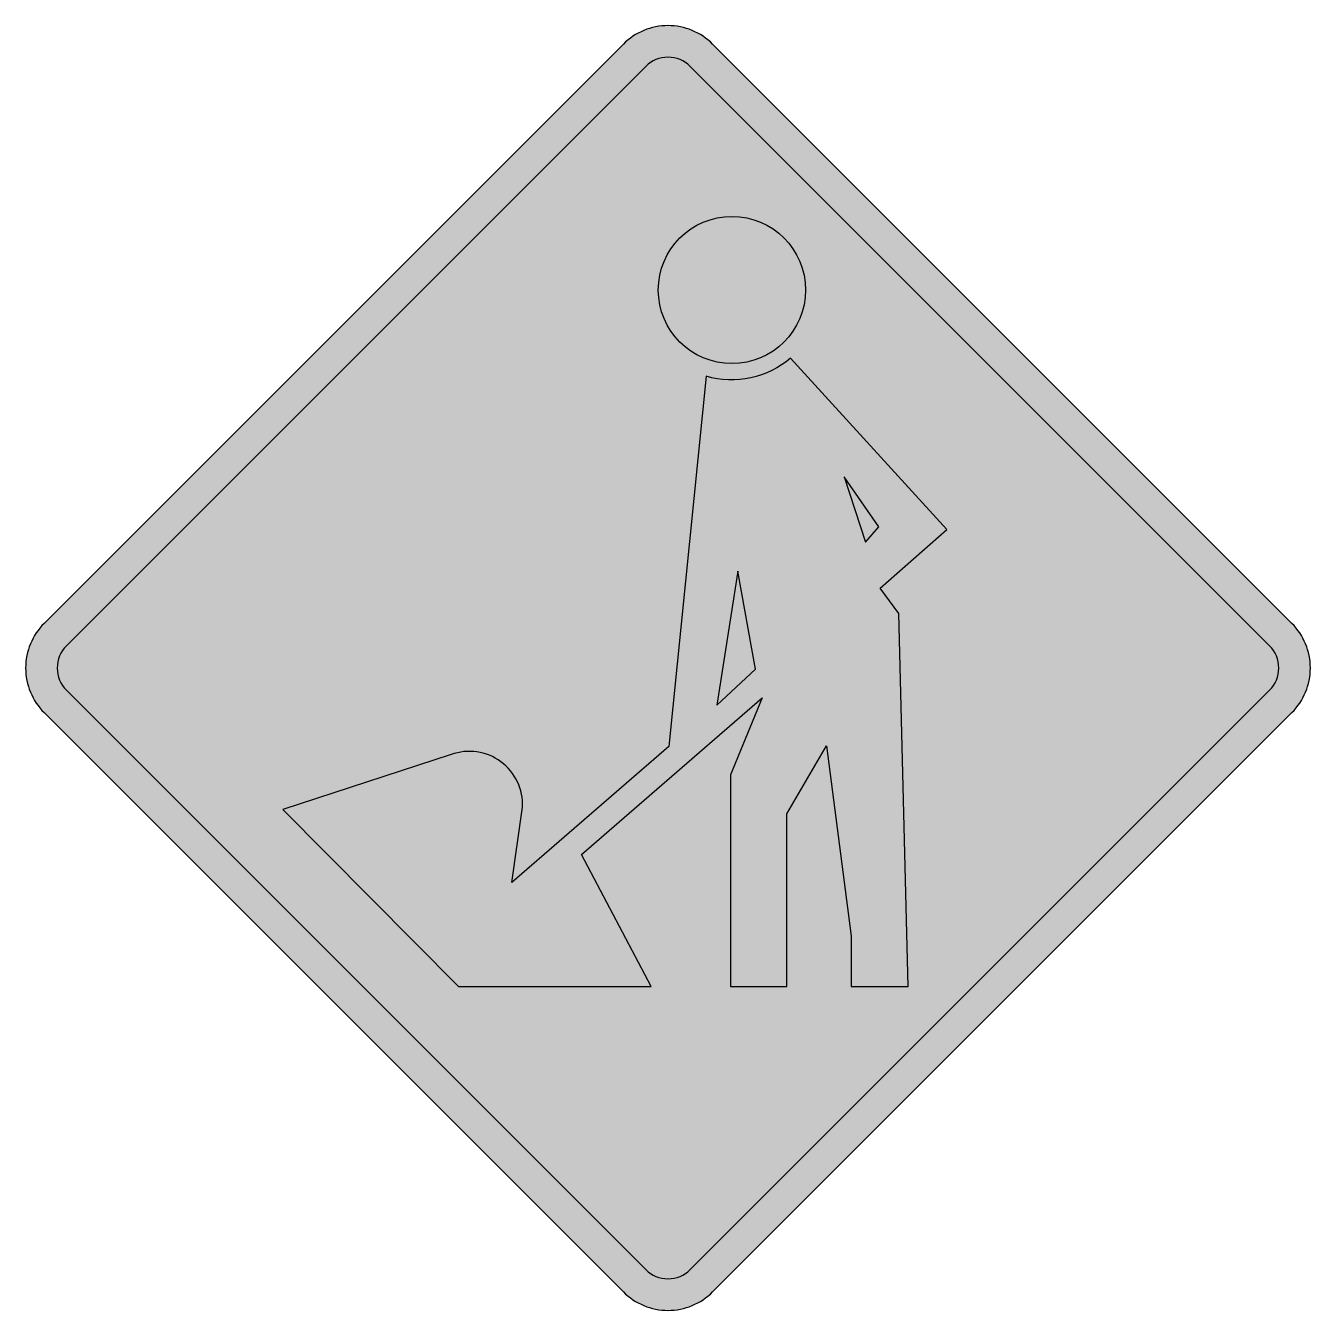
# Model space of a CAD drawing. Header units: millimetres. Extents: x -510 to 510, y -510 to 510.
import ezdxf

# ---------------------------------------------------------------- set-up
doc = ezdxf.new("R2010")
doc.units = ezdxf.units.MM
doc.header["$LTSCALE"] = 10
doc.header["$MEASUREMENT"] = 0
doc.layers.get('0').update_dxf_attribs({"linetype": 'CONTINUOUS'})

msp = doc.modelspace()

# ---------------------------------------------------------------- hatches: boundary and pattern name
h = msp.add_hatch(color=256)
h.dxf.hatch_style = 1
h.paths.add_polyline_path([(35.4, 495, 0.414214), (-35.4, 495), (-495, 35.4, 0.414214), (-495, -35.4), (-35.4, -495, 0.414214), (35.4, -495), (495, -35.4, 0.414214), (495, 35.4)])
h.paths.add_polyline_path([(477.3, 17.7, -0.414214), (477.3, -17.7), (17.7, -477.3, -0.414214), (-17.7, -477.3), (-477.3, -17.7, -0.414214), (-477.3, 17.7), (-17.7, 477.3, -0.414214), (17.7, 477.3)], flags=16)
h = msp.add_hatch(color=32)
h.dxf.hatch_style = 1
h.paths.add_polyline_path([(17.7, 477.3, 0.414214), (-17.7, 477.3), (-477.3, 17.7, 0.414214), (-477.3, -17.7), (-17.7, -477.3, 0.414214), (17.7, -477.3), (477.3, -17.7, 0.414214), (477.3, 17.7)])
h = msp.add_hatch(color=256)
h.dxf.hatch_style = 1
h.paths.add_polyline_path([(109.1, 299.9, 1), (-7.6, 299.9, 1)])
h = msp.add_hatch(color=256)
h.dxf.hatch_style = 1
h.paths.add_polyline_path([(97.3, 245.9, -0.256061), (30.3, 231.5), (0.6, -62.3), (-123.9, -170.2), (-115.4, -110.4, 0.536013), (-172.1, -68.7), (-305.5, -112.3), (-166.1, -252.7), (-13.3, -252.7), (-68.6, -147.9), (74.6, -23.8), (49.6, -84.8), (49.6, -252.7), (94.3, -252.7), (94.3, -115.6), (125.7, -61.7), (145.3, -212.7), (145.3, -252.7), (190.5, -252.7), (183.2, 43.3), (168.4, 63.3), (221.1, 110)])
h.paths.add_polyline_path([(55.3, 76.9), (69.5, -1), (38.7, -29.4)], flags=16)
h.paths.add_polyline_path([(139.8, 151.6), (167.2, 111.9), (156.7, 99.9)], flags=16)

# ---------------------------------------------------------------- linework, layer by layer
for points in [[(35.4, -495), (495, -35.4, 0.414214), (495, 35.4), (35.4, 495, 0.414214), (-35.4, 495), (-495, 35.4, 0.414214), (-495, -35.4), (-35.4, -495, 0.414214)], [(17.7, -477.3), (477.3, -17.7, 0.414214), (477.3, 17.7), (17.7, 477.3, 0.414214), (-17.7, 477.3), (-477.3, 17.7, 0.414214), (-477.3, -17.7), (-17.7, -477.3, 0.414214)]]:
    msp.add_lwpolyline(points, format="xyb", close=True)
at = {"flags": 128}
msp.add_lwpolyline([(125.7, -61.7), (145.3, -212.7), (145.3, -252.7), (190.5, -252.7), (183.2, 43.3), (168.4, 63.3), (221.1, 110), (97.3, 245.9, -0.256061), (30.3, 231.5), (0.6, -62.3), (-123.9, -170.2), (-115.4, -110.4, 0.536013), (-172.1, -68.7), (-305.5, -112.3), (-166.1, -252.7), (-13.3, -252.7), (-68.6, -147.9), (74.6, -23.8), (49.6, -84.8), (49.6, -252.7), (94.3, -252.7), (94.3, -115.6)], format="xyb", close=True, dxfattribs=at)
msp.add_lwpolyline([(156.7, 99.9), (167.2, 111.9), (139.8, 151.6), (156.7, 99.9)], dxfattribs=at)
msp.add_lwpolyline([(55.3, 76.9), (38.7, -29.4), (69.5, -1)], close=True, dxfattribs=at)
msp.add_circle((50.7, 299.9), 58.4)

doc.saveas('drawing.dxf')
